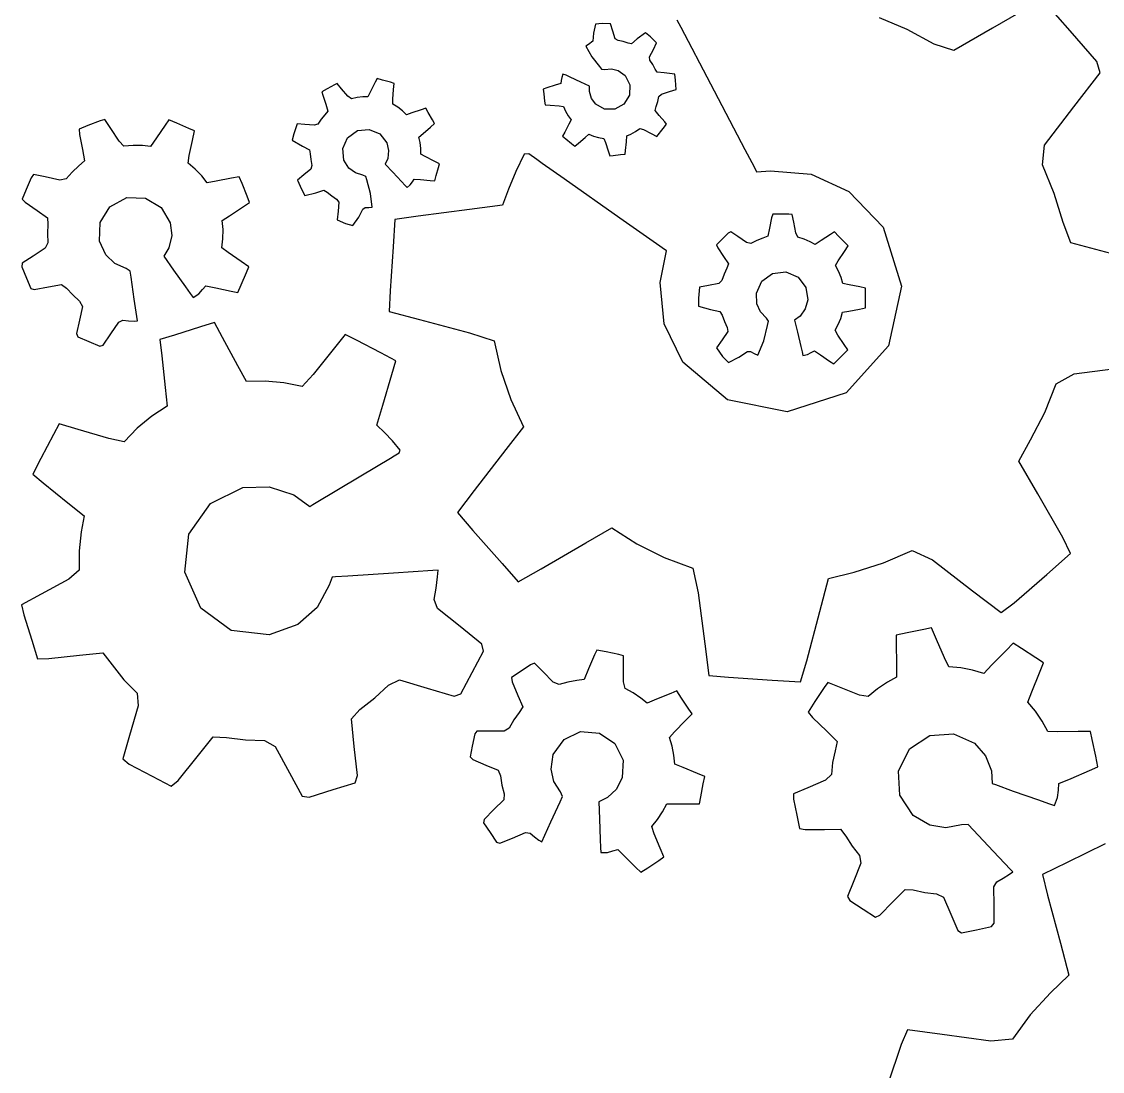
# Model space of a CAD drawing. Header units: metres. Extents: x 0 to 178, y 0 to 186.
# Drawn here: x 63.87 to 73.62, y 92.4 to 101.87 of the extents above; entities that cross this region are included whole.
import ezdxf

# ---------------------------------------------------------------- set-up
doc = ezdxf.new("R2010")
doc.units = ezdxf.units.M

msp = doc.modelspace()

# ---------------------------------------------------------------- linework, layer by layer
at = {"layer": 'COMPONENT0'}
for p, q in [((73.0002, 102.0288), (72.6298, 101.8145)), ((73.3313, 101.7893), (73.11, 102.0417)), ((69.7845, 101.8905), (69.8198, 101.8235)), ((71.8625, 101.8017), (71.6104, 101.9074)), ((69.0507, 101.8502), (69.0331, 101.7685)), ((69.1107, 101.8572), (69.0507, 101.8502)), ((69.184, 101.8537), (69.1107, 101.8572)), ((69.2056, 101.7867), (69.184, 101.8537)), ((69.2274, 101.7188), (69.2056, 101.7867)), ((69.8198, 101.8235), (70.088, 101.3116)), ((72.104, 101.6688), (71.8625, 101.8017)), ((72.6298, 101.8145), (72.2823, 101.6135)), ((73.5733, 101.5132), (73.3313, 101.7893)), ((69.0274, 101.6964), (68.988, 101.6657)), ((69.0331, 101.7685), (69.0274, 101.6964)), ((69.2533, 101.7031), (69.2274, 101.7188)), ((69.2988, 101.6931), (69.2533, 101.7031)), ((69.3433, 101.6783), (69.2988, 101.6931)), ((69.4268, 101.7189), (69.3749, 101.6745)), ((69.5002, 101.7717), (69.4268, 101.7189)), ((69.545, 101.7363), (69.5002, 101.7717)), ((69.6017, 101.6815), (69.545, 101.7363)), ((68.988, 101.6657), (68.9624, 101.6526)), ((68.9624, 101.6526), (69.0168, 101.5565)), ((69.3749, 101.6745), (69.3433, 101.6783)), ((69.5379, 101.5568), (69.5717, 101.6227)), ((69.5717, 101.6227), (69.6017, 101.6815)), ((72.2823, 101.6135), (72.104, 101.6688)), ((69.0168, 101.5565), (69.0867, 101.4672)), ((69.5404, 101.5261), (69.5379, 101.5568)), ((69.5663, 101.4865), (69.5404, 101.5261)), ((73.6011, 101.412), (73.5733, 101.5132)), ((68.7548, 101.3985), (68.7468, 101.37)), ((68.7848, 101.3896), (68.7548, 101.3985)), ((69.0867, 101.4672), (69.1054, 101.4433)), ((69.1054, 101.4433), (69.1312, 101.4419)), ((69.1312, 101.4419), (69.1938, 101.448)), ((69.1938, 101.448), (69.2556, 101.4325)), ((69.2556, 101.4325), (69.3172, 101.3881)), ((69.5877, 101.4448), (69.5663, 101.4865)), ((69.6053, 101.4162), (69.5877, 101.4448)), ((69.6686, 101.4112), (69.6053, 101.4162)), ((69.7652, 101.3991), (69.6686, 101.4112)), ((69.7713, 101.3462), (69.7652, 101.3991)), ((73.3648, 101.1047), (73.6011, 101.412)), ((66.6944, 101.3029), (66.6297, 101.2665)), ((66.7199, 101.3145), (66.6944, 101.3029)), ((66.76, 101.2675), (66.7199, 101.3145)), ((67.0639, 101.3264), (67.0242, 101.2482)), ((67.0817, 101.3597), (67.0639, 101.3264)), ((67.1286, 101.3465), (67.0817, 101.3597)), ((67.2011, 101.3261), (67.1286, 101.3465)), ((67.2335, 101.3164), (67.2011, 101.3261)), ((67.2292, 101.2615), (67.2335, 101.3164)), ((68.6872, 101.2998), (68.6117, 101.2754)), ((68.736, 101.3155), (68.6872, 101.2998)), ((68.7407, 101.3412), (68.736, 101.3155)), ((68.7468, 101.37), (68.7407, 101.3412)), ((68.822, 101.3725), (68.7848, 101.3896)), ((68.9172, 101.3286), (68.822, 101.3725)), ((68.9966, 101.2921), (68.9172, 101.3286)), ((69.3172, 101.3881), (69.3611, 101.3041)), ((69.3611, 101.3041), (69.3582, 101.2105)), ((69.7767, 101.2613), (69.7713, 101.3462)), ((70.088, 101.3116), (70.3972, 100.7213)), ((66.6297, 101.2665), (66.5822, 101.2398)), ((66.5822, 101.2398), (66.5894, 101.2099)), ((66.5894, 101.2099), (66.6162, 101.1279)), ((66.8165, 101.2014), (66.76, 101.2675)), ((66.8475, 101.1783), (66.8165, 101.2014)), ((67.0242, 101.2482), (66.9977, 101.1959)), ((67.2223, 101.1734), (67.2292, 101.2615)), ((68.6117, 101.2754), (68.5779, 101.264)), ((68.5779, 101.264), (68.5828, 101.2222)), ((68.5828, 101.2222), (68.5905, 101.1552)), ((68.9956, 101.2425), (68.9966, 101.2921)), ((69.0133, 101.1812), (68.9956, 101.2425)), ((69.3582, 101.2105), (69.307, 101.1274)), ((69.6127, 101.1531), (69.6218, 101.1992)), ((69.6218, 101.1992), (69.6462, 101.2193)), ((69.6462, 101.2193), (69.7187, 101.2426)), ((69.7187, 101.2426), (69.7767, 101.2613)), ((66.6162, 101.1279), (66.6364, 101.066)), ((66.8999, 101.1893), (66.8475, 101.1783)), ((66.9525, 101.1946), (66.8999, 101.1893)), ((66.9977, 101.1959), (66.9525, 101.1946)), ((67.2225, 101.1303), (67.2223, 101.1734)), ((67.2667, 101.1022), (67.2225, 101.1303)), ((67.3079, 101.0693), (67.2667, 101.1022)), ((68.5905, 101.1552), (68.5945, 101.1237)), ((68.5945, 101.1237), (68.6423, 101.1199)), ((68.6423, 101.1199), (68.7217, 101.1136)), ((68.7217, 101.1136), (68.7614, 101.1083)), ((68.7614, 101.1083), (68.7798, 101.0656)), ((69.0519, 101.1284), (69.0133, 101.1812)), ((69.13, 101.084), (69.0519, 101.1284)), ((69.307, 101.1274), (69.2236, 101.0823)), ((69.5869, 101.0722), (69.5987, 101.1078)), ((69.5987, 101.1078), (69.6127, 101.1531)), ((73.0995, 100.7596), (73.3648, 101.1047)), ((66.6092, 101.0341), (66.5754, 100.9933)), ((66.6364, 101.066), (66.6092, 101.0341)), ((67.3441, 101.0339), (67.3079, 101.0693)), ((67.3931, 101.0498), (67.3441, 101.0339)), ((67.4775, 101.0774), (67.3931, 101.0498)), ((67.5207, 101.0915), (67.4775, 101.0774)), ((67.5414, 101.0546), (67.5207, 101.0915)), ((67.5785, 100.9885), (67.5414, 101.0546)), ((68.7798, 101.0656), (68.8026, 101.0247)), ((68.8026, 101.0247), (68.8291, 100.9869)), ((69.2236, 101.0823), (69.13, 101.084)), ((69.6247, 101.0279), (69.5869, 101.0722)), ((69.6746, 100.9693), (69.6247, 101.0279)), ((64.4713, 100.9352), (64.3911, 100.9032)), ((64.5807, 100.9789), (64.4713, 100.9352)), ((64.6231, 100.992), (64.5807, 100.9789)), ((64.6767, 100.9095), (64.6231, 100.992)), ((64.7518, 100.7937), (64.6767, 100.9095)), ((65.1671, 100.939), (65.0884, 100.8241)), ((65.2019, 100.9877), (65.1671, 100.939)), ((65.273, 100.9572), (65.2019, 100.9877)), ((65.3829, 100.9101), (65.273, 100.9572)), ((65.4319, 100.888), (65.3829, 100.9101)), ((66.3596, 100.9511), (66.3291, 100.8609)), ((66.4275, 100.9458), (66.3596, 100.9511)), ((66.5125, 100.9391), (66.4275, 100.9458)), ((66.5463, 100.9495), (66.5125, 100.9391)), ((66.5754, 100.9933), (66.5463, 100.9495)), ((67.4947, 100.8644), (67.5623, 100.9222)), ((67.5623, 100.9222), (67.5984, 100.9532)), ((67.5984, 100.9532), (67.5785, 100.9885)), ((68.809, 100.9475), (68.7727, 100.8767)), ((68.8291, 100.9869), (68.809, 100.9475)), ((69.411, 100.8809), (69.4505, 100.9079)), ((69.4505, 100.9079), (69.4841, 100.8993)), ((69.6025, 100.8386), (69.6606, 100.9088)), ((69.6606, 100.9088), (69.6908, 100.947)), ((69.6908, 100.947), (69.6746, 100.9693)), ((64.3911, 100.9032), (64.3962, 100.8545)), ((64.3962, 100.8545), (64.4213, 100.7199)), ((65.0884, 100.8241), (65.0357, 100.7474)), ((65.4137, 100.8024), (65.4319, 100.888)), ((66.3291, 100.8609), (66.313, 100.8036)), ((66.7715, 100.7301), (66.8143, 100.8257)), ((66.8143, 100.8257), (66.9026, 100.89)), ((66.9026, 100.89), (67.0081, 100.9012)), ((67.0081, 100.9012), (67.1043, 100.8597)), ((67.1043, 100.8597), (67.1662, 100.7806)), ((67.457, 100.8321), (67.4947, 100.8644)), ((67.4684, 100.7818), (67.457, 100.8321)), ((68.7727, 100.8767), (68.7534, 100.8388)), ((68.7534, 100.8388), (68.7818, 100.8163)), ((68.7818, 100.8163), (68.8348, 100.7743)), ((68.8954, 100.7772), (68.9558, 100.8287)), ((68.9558, 100.8287), (68.9908, 100.8585)), ((68.9908, 100.8585), (69.0329, 100.8415)), ((69.0329, 100.8415), (69.0782, 100.8283)), ((69.0782, 100.8283), (69.1242, 100.8201)), ((69.1242, 100.8201), (69.139, 100.7845)), ((69.3282, 100.7901), (69.3324, 100.8423)), ((69.3324, 100.8423), (69.3693, 100.8587)), ((69.3693, 100.8587), (69.411, 100.8809)), ((69.4841, 100.8993), (69.5532, 100.8638)), ((69.5532, 100.8638), (69.6025, 100.8386)), ((64.4213, 100.7199), (64.4403, 100.6182)), ((64.7958, 100.7508), (64.7518, 100.7937)), ((64.8804, 100.7573), (64.7958, 100.7508)), ((64.9643, 100.7547), (64.8804, 100.7573)), ((65.0357, 100.7474), (64.9643, 100.7547)), ((65.3845, 100.6654), (65.4137, 100.8024)), ((66.313, 100.8036), (66.4078, 100.75)), ((66.4078, 100.75), (66.4712, 100.7179)), ((66.4712, 100.7179), (66.4773, 100.6809)), ((66.7812, 100.6245), (66.7715, 100.7301)), ((67.1662, 100.7806), (67.1838, 100.7095)), ((67.4747, 100.7297), (67.4684, 100.7818)), ((67.4755, 100.6778), (67.4747, 100.7297)), ((68.8348, 100.7743), (68.8644, 100.7508)), ((68.8644, 100.7508), (68.8954, 100.7772)), ((69.139, 100.7845), (69.1632, 100.7093)), ((69.3185, 100.6784), (69.3219, 100.7119)), ((69.3219, 100.7119), (69.3282, 100.7901)), ((70.3972, 100.7213), (70.4799, 100.5634)), ((73.0814, 100.5802), (73.0995, 100.7596)), ((64.4403, 100.6182), (64.3907, 100.5739)), ((65.3758, 100.5974), (65.3845, 100.6654)), ((66.4773, 100.6809), (66.4816, 100.6286)), ((66.4816, 100.6286), (66.4916, 100.5766)), ((66.8262, 100.5523), (66.7812, 100.6245)), ((67.176, 100.6385), (67.1539, 100.5877)), ((67.1838, 100.7095), (67.176, 100.6385)), ((67.5144, 100.6554), (67.4755, 100.6778)), ((67.5938, 100.615), (67.5144, 100.6554)), ((67.6417, 100.5908), (67.5938, 100.615)), ((68.4066, 100.6769), (68.33, 100.5207)), ((68.4484, 100.6793), (68.4066, 100.6769)), ((68.5206, 100.6285), (68.4484, 100.6793)), ((68.5703, 100.5935), (68.5206, 100.6285)), ((69.1632, 100.7093), (69.1783, 100.6624)), ((69.1783, 100.6624), (69.2085, 100.6654)), ((69.2085, 100.6654), (69.2753, 100.6733)), ((69.2753, 100.6733), (69.3185, 100.6784)), ((64.329, 100.5167), (64.2741, 100.4538)), ((64.3907, 100.5739), (64.329, 100.5167)), ((65.4394, 100.5439), (65.3758, 100.5974)), ((65.4975, 100.4835), (65.4394, 100.5439)), ((66.4812, 100.5438), (66.4181, 100.49)), ((66.4916, 100.5766), (66.4812, 100.5438)), ((66.8836, 100.51), (66.8262, 100.5523)), ((67.1539, 100.5877), (67.2205, 100.5159)), ((67.612, 100.4838), (67.6324, 100.5565)), ((67.6324, 100.5565), (67.6417, 100.5908)), ((68.33, 100.5207), (68.2644, 100.3605)), ((68.7674, 100.4548), (68.5703, 100.5935)), ((70.4799, 100.5634), (70.5037, 100.5181)), ((70.5037, 100.5181), (70.6272, 100.5281)), ((70.6272, 100.5281), (70.9955, 100.4968)), ((73.1889, 100.3239), (73.0814, 100.5802)), ((63.9591, 100.4653), (63.9138, 100.3597)), ((63.9805, 100.495), (63.9591, 100.4653)), ((64.0863, 100.4725), (63.9805, 100.495)), ((64.2186, 100.4444), (64.0863, 100.4725)), ((64.2741, 100.4538), (64.2186, 100.4444)), ((65.5471, 100.4201), (65.4975, 100.4835)), ((65.6274, 100.4351), (65.5471, 100.4201)), ((65.7659, 100.4609), (65.6274, 100.4351)), ((65.8369, 100.4741), (65.7659, 100.4609)), ((65.8618, 100.4118), (65.8369, 100.4741)), ((66.4181, 100.49), (66.362, 100.442)), ((66.362, 100.442), (66.3974, 100.3611)), ((66.951, 100.4897), (66.8836, 100.51)), ((66.977, 100.4773), (66.951, 100.4897)), ((66.9862, 100.4447), (66.977, 100.4773)), ((67.0206, 100.3225), (66.9862, 100.4447)), ((67.2205, 100.5159), (67.3004, 100.43)), ((67.3004, 100.43), (67.3316, 100.3964)), ((67.3793, 100.4007), (67.3979, 100.4279)), ((67.3979, 100.4279), (67.4135, 100.4525)), ((67.4135, 100.4525), (67.4707, 100.4481)), ((67.4707, 100.4481), (67.5594, 100.4411)), ((67.5594, 100.4411), (67.5992, 100.4385)), ((67.5992, 100.4385), (67.612, 100.4838)), ((69.271, 100.1001), (68.7674, 100.4548)), ((70.9955, 100.4968), (71.3364, 100.3418)), ((63.9138, 100.3597), (63.8766, 100.2728)), ((65.9064, 100.3001), (65.8618, 100.4118)), ((66.3974, 100.3611), (66.4288, 100.3054)), ((66.4288, 100.3054), (66.5272, 100.3288)), ((66.5272, 100.3288), (66.5999, 100.3525)), ((66.5999, 100.3525), (66.6309, 100.3352)), ((66.6309, 100.3352), (66.6707, 100.301)), ((67.0359, 100.2), (67.0206, 100.3225)), ((67.3316, 100.3964), (67.351, 100.3758)), ((67.351, 100.3758), (67.3793, 100.4007)), ((68.2644, 100.3605), (68.2111, 100.217)), ((71.3364, 100.3418), (71.6454, 100.0194)), ((73.268, 100.0602), (73.1889, 100.3239)), ((63.8766, 100.2728), (63.9043, 100.2442)), ((63.9043, 100.2442), (64.0146, 100.1686)), ((64.6699, 100.2033), (64.8222, 100.286)), ((64.8222, 100.286), (64.9906, 100.2815)), ((64.9906, 100.2815), (65.1333, 100.1962)), ((65.8669, 100.1993), (65.9303, 100.2404)), ((65.9303, 100.2404), (65.9064, 100.3001)), ((66.6707, 100.301), (66.7135, 100.2714)), ((66.7135, 100.2714), (66.7335, 100.2441)), ((66.7335, 100.2441), (66.7273, 100.1646)), ((64.0146, 100.1686), (64.1078, 100.1048)), ((64.5827, 100.0617), (64.6699, 100.2033)), ((65.1333, 100.1962), (65.2142, 100.0588)), ((65.7485, 100.1224), (65.8669, 100.1993)), ((66.7273, 100.1646), (66.7211, 100.0861)), ((66.9137, 100.1101), (66.9502, 100.1822)), ((66.9502, 100.1822), (66.972, 100.1965)), ((66.972, 100.1965), (67.004, 100.1972)), ((67.004, 100.1972), (67.0359, 100.2)), ((67.9119, 100.1779), (67.4489, 100.1173)), ((68.2111, 100.217), (67.9119, 100.1779)), ((70.6486, 100.1374), (70.639, 100.104)), ((70.71, 100.1371), (70.6486, 100.1374)), ((70.7937, 100.1367), (70.71, 100.1371)), ((70.8251, 100.134), (70.7937, 100.1367)), ((70.8383, 100.0655), (70.8251, 100.134)), ((64.1095, 100.0454), (64.1055, 99.9623)), ((64.1078, 100.1048), (64.1095, 100.0454)), ((64.5761, 99.8935), (64.5827, 100.0617)), ((65.2142, 100.0588), (65.2271, 99.9432)), ((65.6825, 100.0796), (65.7485, 100.1224)), ((65.69, 99.9978), (65.6825, 100.0796)), ((66.7211, 100.0861), (66.7955, 100.0513)), ((66.7955, 100.0513), (66.8607, 100.033)), ((66.8607, 100.033), (66.9137, 100.1101)), ((67.2413, 100.0875), (67.2251, 99.8405)), ((67.4489, 100.1173), (67.2413, 100.0875)), ((69.6295, 99.8476), (69.271, 100.1001)), ((70.639, 100.104), (70.6197, 100.0088)), ((70.8568, 99.9693), (70.8383, 100.0655)), ((73.3389, 99.8766), (73.268, 100.0602)), ((64.1055, 99.9623), (64.1103, 99.8783)), ((65.2271, 99.9432), (65.2002, 99.8332)), ((65.6891, 99.9146), (65.69, 99.9978)), ((70.2477, 99.9644), (70.1897, 99.907)), ((70.2697, 99.9783), (70.2477, 99.9644)), ((70.3333, 99.9353), (70.2697, 99.9783)), ((70.413, 99.8815), (70.3333, 99.9353)), ((70.605, 99.9369), (70.5606, 99.9209)), ((70.6197, 100.0088), (70.605, 99.9369)), ((70.8743, 99.9293), (70.8568, 99.9693)), ((71.169, 99.954), (71.0865, 99.8994)), ((71.2048, 99.9767), (71.169, 99.954)), ((71.2434, 99.9378), (71.2048, 99.9767)), ((71.3032, 99.8774), (71.2434, 99.9378)), ((71.6454, 100.0194), (71.8099, 99.4877)), ((64.1103, 99.8783), (64.087, 99.829)), ((64.6317, 99.7705), (64.5761, 99.8935)), ((65.6795, 99.8326), (65.6891, 99.9146)), ((67.2251, 99.8405), (67.1991, 99.4448)), ((69.6513, 99.8323), (69.6295, 99.8476)), ((70.1897, 99.907), (70.142, 99.8598)), ((70.142, 99.8598), (70.1526, 99.8335)), ((70.452, 99.8728), (70.413, 99.8815)), ((70.5048, 99.8996), (70.452, 99.8728)), ((70.5606, 99.9209), (70.5048, 99.8996)), ((70.9318, 99.911), (70.8743, 99.9293)), ((70.9863, 99.8869), (70.9318, 99.911)), ((71.0315, 99.863), (70.9863, 99.8869)), ((71.0865, 99.8994), (71.0315, 99.863)), ((71.2948, 99.7984), (71.3296, 99.8499)), ((71.3296, 99.8499), (71.3032, 99.8774)), ((73.6998, 99.7802), (73.3389, 99.8766)), ((63.9766, 99.7574), (63.8784, 99.6936)), ((64.087, 99.829), (63.9766, 99.7574)), ((64.7132, 99.692), (64.6317, 99.7705)), ((65.2002, 99.8332), (65.1548, 99.7579)), ((65.1548, 99.7579), (65.2447, 99.6313)), ((65.736, 99.7893), (65.6795, 99.8326)), ((65.8526, 99.7093), (65.736, 99.7893)), ((69.6322, 99.5194), (69.6907, 99.8046)), ((69.6907, 99.8046), (69.6513, 99.8323)), ((70.1526, 99.8335), (70.205, 99.7544)), ((70.205, 99.7544), (70.2493, 99.6876)), ((71.239, 99.716), (71.2948, 99.7984)), ((63.8784, 99.6936), (63.8761, 99.662)), ((63.8761, 99.662), (63.9172, 99.5589)), ((64.8149, 99.646), (64.7132, 99.692)), ((64.8534, 99.621), (64.8149, 99.646)), ((65.9228, 99.6611), (65.8526, 99.7093)), ((65.9011, 99.6091), (65.9228, 99.6611)), ((70.2345, 99.648), (70.2097, 99.5944)), ((70.2493, 99.6876), (70.2345, 99.648)), ((71.2151, 99.6735), (71.239, 99.716)), ((71.2428, 99.6214), (71.2151, 99.6735)), ((63.9172, 99.5589), (63.9548, 99.4647)), ((64.8611, 99.5676), (64.8534, 99.621)), ((64.8897, 99.3683), (64.8611, 99.5676)), ((65.2447, 99.6313), (65.3525, 99.4794)), ((65.8538, 99.4991), (65.9011, 99.6091)), ((70.2097, 99.5944), (70.1905, 99.5378)), ((70.5505, 99.5324), (70.6456, 99.6024)), ((70.6456, 99.6024), (70.7678, 99.6162)), ((70.7678, 99.6162), (70.8774, 99.5683)), ((70.8774, 99.5683), (70.9486, 99.4742)), ((71.2649, 99.5662), (71.2428, 99.6214)), ((71.2807, 99.5112), (71.2649, 99.5662)), ((63.9548, 99.4647), (63.9874, 99.4573)), ((63.9874, 99.4573), (64.1146, 99.4811)), ((64.1146, 99.4811), (64.2339, 99.5033)), ((64.2339, 99.5033), (64.2791, 99.4696)), ((64.2791, 99.4696), (64.3346, 99.4074)), ((65.3525, 99.4794), (65.3947, 99.42)), ((65.4704, 99.4165), (65.5053, 99.4556)), ((65.5053, 99.4556), (65.535, 99.4911)), ((65.535, 99.4911), (65.6242, 99.4721)), ((65.6242, 99.4721), (65.7622, 99.4428)), ((65.8243, 99.4303), (65.8538, 99.4991)), ((67.1991, 99.4448), (67.1886, 99.2588)), ((69.6695, 99.1466), (69.6322, 99.5194)), ((69.9886, 99.478), (69.9783, 99.3791)), ((70.0703, 99.4938), (69.9886, 99.478)), ((70.1621, 99.5115), (70.0703, 99.4938)), ((70.1905, 99.5378), (70.1621, 99.5115)), ((70.5012, 99.4235), (70.5505, 99.5324)), ((70.9486, 99.4742), (70.9652, 99.3622)), ((71.3376, 99.4997), (71.2807, 99.5112)), ((71.4356, 99.4798), (71.3376, 99.4997)), ((71.4858, 99.4695), (71.4356, 99.4798)), ((71.4856, 99.4219), (71.4858, 99.4695)), ((71.8099, 99.4877), (71.6942, 98.95)), ((64.3346, 99.4074), (64.3958, 99.3518)), ((64.3958, 99.3518), (64.4217, 99.3046)), ((64.9179, 99.1727), (64.8897, 99.3683)), ((65.3947, 99.42), (65.4207, 99.3833)), ((65.4207, 99.3833), (65.4704, 99.4165)), ((65.7622, 99.4428), (65.8243, 99.4303)), ((69.9783, 99.3791), (69.978, 99.3071)), ((70.505, 99.3277), (70.5012, 99.4235)), ((70.9652, 99.3622), (70.9428, 99.2827)), ((71.4852, 99.3365), (71.4856, 99.4219)), ((64.4217, 99.3046), (64.3954, 99.1809)), ((67.1886, 99.2588), (67.4609, 99.186)), ((69.978, 99.3071), (70.0875, 99.2752)), ((70.0875, 99.2752), (70.1719, 99.258)), ((70.1719, 99.258), (70.1927, 99.2238)), ((70.5377, 99.2543), (70.505, 99.3277)), ((70.5924, 99.1969), (70.5377, 99.2543)), ((70.9428, 99.2827), (70.8958, 99.2174)), ((71.2622, 99.1952), (71.279, 99.251)), ((71.279, 99.251), (71.3339, 99.2616)), ((71.3339, 99.2616), (71.4323, 99.2806)), ((71.4323, 99.2806), (71.485, 99.2908)), ((71.485, 99.2908), (71.4852, 99.3365)), ((64.3954, 99.1809), (64.3693, 99.0587)), ((64.6772, 99.0564), (64.7498, 99.1624)), ((64.7498, 99.1624), (64.787, 99.1803)), ((64.787, 99.1803), (64.8374, 99.1747)), ((64.8374, 99.1747), (64.8884, 99.1724)), ((64.8884, 99.1724), (64.9179, 99.1727)), ((65.6125, 99.1585), (65.4868, 99.1192)), ((65.6863, 99.0227), (65.6125, 99.1585)), ((67.4609, 99.186), (67.9129, 99.0651)), ((70.1927, 99.2238), (70.2127, 99.1681)), ((70.2127, 99.1681), (70.2381, 99.1152)), ((70.6111, 99.1703), (70.5924, 99.1969)), ((70.6019, 99.1332), (70.6111, 99.1703)), ((70.8958, 99.2174), (70.8458, 99.18)), ((70.8458, 99.18), (70.8712, 99.0726)), ((71.2393, 99.1407), (71.2622, 99.1952)), ((64.3693, 99.0587), (64.3817, 99.0303)), ((64.6073, 98.9544), (64.6772, 99.0564)), ((65.4868, 99.1192), (65.2519, 99.0458)), ((67.9129, 99.0651), (68.1369, 98.9924)), ((69.8373, 98.8002), (69.6695, 99.1466)), ((70.2425, 99.0772), (70.1922, 99.0027)), ((70.2381, 99.1152), (70.2425, 99.0772)), ((70.5675, 98.9943), (70.6019, 99.1332)), ((70.8712, 99.0726), (70.9018, 98.944)), ((71.2111, 99.0893), (71.2393, 99.1407)), ((71.2367, 99.0458), (71.2111, 99.0893)), ((64.3817, 99.0303), (64.4791, 98.9885)), ((64.4791, 98.9885), (64.5777, 98.9461)), ((65.2519, 99.0458), (65.121, 99.0049)), ((65.121, 99.0049), (65.1367, 98.858)), ((65.8243, 98.769), (65.6863, 99.0227)), ((66.7926, 99.0517), (66.6832, 98.916)), ((66.8951, 98.9992), (66.7926, 99.0517)), ((67.1122, 98.8854), (66.8951, 98.9992)), ((68.1369, 98.9924), (68.1973, 98.7261)), ((70.1922, 99.0027), (70.1424, 98.9292)), ((70.5143, 98.8656), (70.5675, 98.9943)), ((71.2922, 98.962), (71.2367, 99.0458)), ((71.3256, 98.9116), (71.2922, 98.962)), ((64.5777, 98.9461), (64.6073, 98.9544)), ((66.6832, 98.916), (66.5017, 98.6907)), ((67.2478, 98.8144), (67.1122, 98.8854)), ((70.1424, 98.9292), (70.1959, 98.8538)), ((70.3444, 98.8457), (70.4204, 98.8961)), ((70.4204, 98.8961), (70.4497, 98.8979)), ((70.4497, 98.8979), (70.4814, 98.8808)), ((70.4814, 98.8808), (70.5143, 98.8656)), ((70.9018, 98.944), (70.9137, 98.8937)), ((70.9137, 98.8937), (70.921, 98.8626)), ((70.921, 98.8626), (70.9625, 98.8712)), ((70.9625, 98.8712), (70.9959, 98.8875)), ((70.9959, 98.8875), (71.0249, 98.9029)), ((71.0249, 98.9029), (71.0785, 98.8667)), ((71.0785, 98.8667), (71.1615, 98.8105)), ((71.2369, 98.8232), (71.2974, 98.8832)), ((71.2974, 98.8832), (71.3256, 98.9116)), ((71.6942, 98.95), (71.3103, 98.524)), ((65.1367, 98.858), (65.1675, 98.5715)), ((65.9013, 98.6275), (65.8243, 98.769)), ((67.2126, 98.6895), (67.2478, 98.8144)), ((70.2411, 98.4609), (69.8373, 98.8002)), ((70.1959, 98.8538), (70.2495, 98.7996)), ((70.2495, 98.7996), (70.3444, 98.8457)), ((71.1615, 98.8105), (71.1991, 98.7858)), ((71.1991, 98.7858), (71.2369, 98.8232)), ((66.5017, 98.6907), (66.4044, 98.5823)), ((67.1309, 98.4126), (67.2126, 98.6895)), ((68.1973, 98.7261), (68.286, 98.4655)), ((73.2048, 98.605), (73.3675, 98.6953)), ((73.3675, 98.6953), (73.8111, 98.7534)), ((65.1675, 98.5715), (65.1854, 98.4053)), ((66.0691, 98.6301), (65.9013, 98.6275)), ((66.2387, 98.6149), (66.0691, 98.6301)), ((66.4044, 98.5823), (66.2387, 98.6149)), ((73.1031, 98.3483), (73.2048, 98.605)), ((71.3103, 98.524), (70.7801, 98.3522)), ((65.1854, 98.4053), (65.0482, 98.3141)), ((67.078, 98.2336), (67.1309, 98.4126)), ((68.286, 98.4655), (68.3998, 98.219)), ((70.7801, 98.3522), (70.2411, 98.4609)), ((65.0482, 98.3141), (64.9159, 98.2052)), ((72.9736, 98.1017), (73.1031, 98.3483)), ((64.213, 98.2441), (64.1603, 98.1476)), ((64.3846, 98.1935), (64.213, 98.2441)), ((64.6595, 98.1123), (64.3846, 98.1935)), ((64.9159, 98.2052), (64.7968, 98.0839)), ((67.1458, 98.1675), (67.078, 98.2336)), ((68.3998, 98.219), (68.2411, 98.0125)), ((64.1603, 98.1476), (64.0468, 97.9309)), ((64.7968, 98.0839), (64.6595, 98.1123)), ((67.2199, 98.0903), (67.1458, 98.1675)), ((67.2889, 98.0079), (67.2199, 98.0903)), ((72.8678, 97.9085), (72.9736, 98.1017)), ((67.2331, 97.9556), (67.2798, 97.9836)), ((67.2798, 97.9836), (67.2889, 98.0079)), ((68.2411, 98.0125), (67.9565, 97.6421)), ((64.0468, 97.9309), (63.9735, 97.7908)), ((67.0731, 97.8596), (67.2009, 97.9362)), ((67.2009, 97.9362), (67.2331, 97.9556)), ((73.0391, 97.6124), (72.8678, 97.9085)), ((63.9735, 97.7908), (64.0671, 97.7121)), ((66.7464, 97.6638), (67.0731, 97.8596)), ((64.0671, 97.7121), (64.2889, 97.5334)), ((65.5767, 97.526), (65.8697, 97.6693)), ((65.8697, 97.6693), (66.1074, 97.6773)), ((66.1074, 97.6773), (66.3276, 97.605)), ((66.3276, 97.605), (66.4742, 97.5005)), ((66.4997, 97.5158), (66.7464, 97.6638)), ((67.9565, 97.6421), (67.8042, 97.444)), ((73.2658, 97.2206), (73.0391, 97.6124)), ((64.2889, 97.5334), (64.4371, 97.414)), ((65.3802, 97.2485), (65.5767, 97.526)), ((66.4742, 97.5005), (66.4997, 97.5158)), ((64.4371, 97.414), (64.4107, 97.2694)), ((67.8042, 97.444), (67.9446, 97.284)), ((68.9634, 97.171), (69.1974, 97.3063)), ((69.1974, 97.3063), (69.4222, 97.1632)), ((64.4107, 97.2694), (64.3922, 97.0988)), ((65.3444, 96.9057), (65.3802, 97.2485)), ((67.9446, 97.284), (68.2068, 96.985)), ((73.3355, 97.0745), (73.2658, 97.2206)), ((68.56, 96.9376), (68.9634, 97.171)), ((69.4222, 97.1632), (69.6699, 97.0389)), ((64.3922, 97.0988), (64.392, 96.9253)), ((69.6699, 97.0389), (69.9273, 96.9423)), ((71.6489, 96.9896), (71.9055, 97.103)), ((71.9055, 97.103), (72.09, 97.0178)), ((72.09, 97.0178), (72.452, 96.7395)), ((73.1205, 96.8859), (73.3355, 97.0745)), ((64.392, 96.9253), (64.2976, 96.8423)), ((67.5831, 96.9216), (67.2265, 96.8983)), ((67.63, 96.9248), (67.5831, 96.9216)), ((67.626, 96.8647), (67.63, 96.9248)), ((68.2068, 96.985), (68.3531, 96.8182)), ((68.3531, 96.8182), (68.56, 96.9376)), ((69.9273, 96.9423), (69.9752, 96.7207)), ((71.3845, 96.9052), (71.6489, 96.9896)), ((64.2976, 96.8423), (64.0496, 96.7074)), ((65.4891, 96.582), (65.3444, 96.9057)), ((66.6739, 96.8621), (66.6486, 96.7898)), ((66.7054, 96.8641), (66.6739, 96.8621)), ((66.8154, 96.8713), (66.7054, 96.8641)), ((67.2265, 96.8983), (66.8154, 96.8713)), ((67.6132, 96.7612), (67.626, 96.8647)), ((71.0739, 96.552), (71.1533, 96.8494)), ((71.1533, 96.8494), (71.3845, 96.9052)), ((72.8275, 96.6289), (73.1205, 96.8859)), ((66.6486, 96.7898), (66.5386, 96.5894)), ((67.5938, 96.659), (67.6132, 96.7612)), ((69.9752, 96.7207), (70.0354, 96.2611)), ((72.452, 96.7395), (72.7097, 96.5414)), ((64.0496, 96.7074), (63.8731, 96.6113)), ((67.6244, 96.5803), (67.5938, 96.659)), ((72.7097, 96.5414), (72.8275, 96.6289)), ((63.8731, 96.6113), (63.893, 96.5228)), ((63.893, 96.5228), (63.9649, 96.2928)), ((65.7641, 96.3819), (65.4891, 96.582)), ((66.5386, 96.5894), (66.3655, 96.4356)), ((67.8291, 96.4155), (67.6244, 96.5803)), ((70.955, 96.107), (71.0739, 96.552)), ((66.3655, 96.4356), (66.1059, 96.3416)), ((66.1059, 96.3416), (65.7641, 96.3819)), ((68.026, 96.257), (67.8291, 96.4155)), ((71.7634, 96.338), (71.7627, 96.2605)), ((71.8613, 96.3586), (71.7634, 96.338)), ((72.0129, 96.3905), (71.8613, 96.3586)), ((72.0813, 96.4037), (72.0129, 96.3905)), ((72.1257, 96.2995), (72.0813, 96.4037)), ((63.9649, 96.2928), (64.0176, 96.124)), ((68.0384, 96.1952), (68.026, 96.257)), ((70.0354, 96.2611), (70.073, 95.9742)), ((71.7627, 96.2605), (71.7647, 96.0802)), ((72.1968, 96.1326), (72.1257, 96.2995)), ((72.8188, 96.2668), (72.7534, 96.1999)), ((72.8916, 96.2193), (72.8188, 96.2668)), ((64.1176, 96.1268), (64.396, 96.1567)), ((64.396, 96.1567), (64.6063, 96.1793)), ((64.6063, 96.1793), (64.689, 96.0712)), ((67.9364, 96.0008), (68.0384, 96.1952)), ((69.0395, 96.16), (68.9877, 96.0342)), ((69.0616, 96.2034), (69.0395, 96.16)), ((69.146, 96.1867), (69.0616, 96.2034)), ((69.2609, 96.1639), (69.146, 96.1867)), ((69.3034, 96.1519), (69.2609, 96.1639)), ((69.3033, 96.0542), (69.3034, 96.1519)), ((72.2382, 96.054), (72.1968, 96.1326)), ((72.7534, 96.1999), (72.6258, 96.0694)), ((73.022, 96.1342), (72.8916, 96.2193)), ((73.0918, 96.0887), (73.022, 96.1342)), ((64.0176, 96.124), (64.1176, 96.1268)), ((64.689, 96.0712), (64.7959, 95.9363)), ((68.4643, 96.0719), (68.3693, 96.0083)), ((68.4983, 96.0851), (68.4643, 96.0719)), ((68.5744, 96.0091), (68.4983, 96.0851)), ((68.9877, 96.0342), (68.9485, 95.9391)), ((69.3032, 95.9169), (69.3033, 96.0542)), ((70.9, 95.9169), (70.955, 96.107)), ((71.7647, 96.0802), (71.7661, 95.9597)), ((72.3456, 96.0447), (72.2382, 96.054)), ((72.452, 96.0239), (72.3456, 96.0447)), ((72.6258, 96.0694), (72.5518, 95.9937)), ((73.0553, 95.9979), (73.0918, 96.0887)), ((64.7959, 95.9363), (64.9155, 95.8145)), ((67.182, 95.8885), (67.2824, 95.9339)), ((67.2824, 95.9339), (67.5307, 95.8605)), ((67.8358, 95.8088), (67.9364, 96.0008)), ((68.3693, 96.0083), (68.2912, 95.9561)), ((68.2912, 95.9561), (68.2988, 95.9172)), ((68.6695, 95.914), (68.5744, 96.0091)), ((68.9485, 95.9391), (68.883, 95.9289)), ((70.073, 95.9742), (70.2502, 95.9595)), ((70.2502, 95.9595), (70.6449, 95.9336)), ((71.7661, 95.9597), (71.6849, 95.9143)), ((72.5518, 95.9937), (72.452, 96.0239)), ((72.9871, 95.8282), (73.0553, 95.9979)), ((67.0591, 95.7725), (67.182, 95.8885)), ((67.5307, 95.8605), (67.7759, 95.7881)), ((68.2988, 95.9172), (68.35, 95.7945)), ((68.7208, 95.8918), (68.6695, 95.914)), ((68.8005, 95.9146), (68.7208, 95.8918)), ((68.883, 95.9289), (68.8005, 95.9146)), ((69.3167, 95.8573), (69.3032, 95.9169)), ((69.3909, 95.8169), (69.3167, 95.8573)), ((70.6449, 95.9336), (70.9, 95.9169)), ((71.1116, 95.8663), (71.0282, 95.7385)), ((71.1468, 95.9118), (71.1116, 95.8663)), ((71.2649, 95.8642), (71.1468, 95.9118)), ((71.4307, 95.7974), (71.2649, 95.8642)), ((71.5941, 95.8546), (71.5093, 95.7847)), ((71.6849, 95.9143), (71.5941, 95.8546)), ((64.9155, 95.8145), (64.9258, 95.6999)), ((66.9235, 95.6692), (67.0591, 95.7725)), ((67.7759, 95.7881), (67.8358, 95.8088)), ((68.35, 95.7945), (68.3931, 95.6909)), ((69.4595, 95.7694), (69.3909, 95.8169)), ((69.5151, 95.7245), (69.4595, 95.7694)), ((69.6006, 95.7601), (69.5151, 95.7245)), ((69.7284, 95.8133), (69.6006, 95.7601)), ((69.7838, 95.835), (69.7284, 95.8133)), ((69.8265, 95.7711), (69.7838, 95.835)), ((69.8927, 95.6722), (69.8265, 95.7711)), ((71.5093, 95.7847), (71.4307, 95.7974)), ((72.949, 95.7336), (72.9871, 95.8282)), ((64.9258, 95.6999), (64.8475, 95.4345)), ((66.8476, 95.5822), (66.9235, 95.6692)), ((68.3931, 95.6909), (68.3623, 95.6402)), ((69.9216, 95.6273), (69.8927, 95.6722)), ((71.0282, 95.7385), (70.9671, 95.6446)), ((70.9671, 95.6446), (71.0087, 95.5969)), ((73.0179, 95.6526), (72.949, 95.7336)), ((73.0788, 95.5638), (73.0179, 95.6526)), ((66.8741, 95.3354), (66.8476, 95.5822)), ((68.314, 95.573), (68.2726, 95.5004)), ((68.3623, 95.6402), (68.314, 95.573)), ((69.7616, 95.4673), (69.8601, 95.5658)), ((69.8601, 95.5658), (69.9216, 95.6273)), ((71.0087, 95.5969), (71.1355, 95.473)), ((73.1296, 95.4698), (73.0788, 95.5638)), ((67.9601, 95.4467), (67.9386, 95.3384)), ((67.9792, 95.4719), (67.9601, 95.4467)), ((68.0957, 95.4719), (67.9792, 95.4719)), ((68.2265, 95.4719), (68.0957, 95.4719)), ((68.2726, 95.5004), (68.2265, 95.4719)), ((68.766, 95.3975), (68.9153, 95.4684)), ((68.9153, 95.4684), (69.0872, 95.455)), ((69.0872, 95.455), (69.2253, 95.3601)), ((69.7176, 95.4153), (69.7616, 95.4673)), ((71.1355, 95.473), (71.2313, 95.3794)), ((72.0654, 95.4324), (72.2802, 95.4482)), ((72.2802, 95.4482), (72.4682, 95.3628)), ((73.2218, 95.466), (73.1296, 95.4698)), ((73.405, 95.468), (73.2218, 95.466)), ((73.5153, 95.4693), (73.405, 95.468)), ((73.531, 95.398), (73.5153, 95.4693)), ((64.8475, 95.4345), (64.7848, 95.2223)), ((65.456, 95.2401), (65.6009, 95.42)), ((65.6009, 95.42), (65.7224, 95.4142)), ((65.7224, 95.4142), (65.8913, 95.3928)), ((65.8913, 95.3928), (66.0631, 95.3894)), ((66.0631, 95.3894), (66.1599, 95.3342)), ((68.6694, 95.261), (68.766, 95.3975)), ((69.2253, 95.3601), (69.2981, 95.2117)), ((69.7417, 95.3362), (69.7176, 95.4153)), ((71.2313, 95.3794), (71.2118, 95.2954)), ((71.8836, 95.3117), (72.0654, 95.4324)), ((72.4682, 95.3628), (72.568, 95.25)), ((73.5629, 95.246), (73.531, 95.398)), ((66.1599, 95.3342), (66.2886, 95.0977)), ((66.9024, 95.0723), (66.8741, 95.3354)), ((67.9386, 95.3384), (67.919, 95.2394)), ((68.6492, 95.1282), (68.6694, 95.261)), ((69.7574, 95.2544), (69.7417, 95.3362)), ((69.7646, 95.1745), (69.7574, 95.2544)), ((71.2118, 95.2954), (71.189, 95.1888)), ((71.7837, 95.1106), (71.8836, 95.3117)), ((64.7848, 95.2223), (64.8421, 95.1739)), ((64.8421, 95.1739), (65.0504, 95.0648)), ((65.2844, 95.0271), (65.456, 95.2401)), ((67.919, 95.2394), (67.9422, 95.2156)), ((67.9422, 95.2156), (68.0612, 95.1666)), ((68.0612, 95.1666), (68.1728, 95.1206)), ((69.2981, 95.2117), (69.2912, 95.0534)), ((69.8397, 95.1436), (69.7646, 95.1745)), ((71.189, 95.1888), (71.1777, 95.0813)), ((72.568, 95.25), (72.6214, 95.1133)), ((73.5828, 95.1511), (73.5629, 95.246)), ((65.0504, 95.0648), (65.2216, 94.975)), ((66.2886, 95.0977), (66.4032, 94.8871)), ((66.8821, 95.007), (66.9024, 95.0723)), ((68.1728, 95.1206), (68.1922, 95.068)), ((68.1922, 95.068), (68.2048, 94.9861)), ((68.6746, 95.0185), (68.6492, 95.1282)), ((69.9692, 95.0903), (69.8397, 95.1436)), ((70.0356, 95.0629), (69.9692, 95.0903)), ((70.0227, 94.9974), (70.0356, 95.0629)), ((71.1777, 95.0813), (71.1259, 95.0301)), ((71.7968, 94.8956), (71.7837, 95.1106)), ((72.6214, 95.1133), (72.6294, 94.9996)), ((73.3395, 95.0464), (73.5077, 95.118)), ((73.5077, 95.118), (73.5828, 95.1511)), ((65.2216, 94.975), (65.2844, 95.0271)), ((66.6841, 94.9451), (66.8821, 95.007)), ((68.2048, 94.9861), (68.2257, 94.9066)), ((68.7346, 94.9251), (68.6746, 95.0185)), ((69.2912, 95.0534), (69.2394, 94.95)), ((69.9995, 94.8801), (70.0227, 94.9974)), ((70.9648, 94.9614), (70.8359, 94.9065)), ((71.1259, 95.0301), (70.9648, 94.9614)), ((72.6294, 94.9996), (72.6572, 94.9898)), ((72.6572, 94.9898), (72.819, 94.9324)), ((73.2259, 94.9403), (73.2308, 95.0001)), ((73.2308, 95.0001), (73.3395, 95.0464)), ((66.4032, 94.8871), (66.4674, 94.8775)), ((66.4674, 94.8775), (66.6841, 94.9451)), ((68.2257, 94.9066), (68.2218, 94.8532)), ((68.7307, 94.8349), (68.7531, 94.8836)), ((68.7531, 94.8836), (68.7346, 94.9251)), ((69.1574, 94.8727), (69.0788, 94.8344)), ((69.2394, 94.95), (69.1574, 94.8727)), ((69.9871, 94.8173), (69.9995, 94.8801)), ((70.8359, 94.9065), (70.8354, 94.8591)), ((71.915, 94.7124), (71.7968, 94.8956)), ((72.819, 94.9324), (73.0463, 94.8517)), ((73.1901, 94.8008), (73.218, 94.873)), ((73.218, 94.873), (73.2259, 94.9403)), ((68.1328, 94.7642), (68.045, 94.6763)), ((68.2218, 94.8532), (68.1328, 94.7642)), ((68.6467, 94.653), (68.7307, 94.8349)), ((69.0788, 94.8344), (69.0852, 94.6803)), ((69.6552, 94.7451), (69.6931, 94.8173)), ((69.6931, 94.8173), (69.7714, 94.8173)), ((69.7714, 94.8173), (69.9119, 94.8173)), ((69.9119, 94.8173), (69.9871, 94.8173)), ((70.8354, 94.8591), (70.866, 94.7134)), ((73.0463, 94.8517), (73.1352, 94.8202)), ((73.1352, 94.8202), (73.1901, 94.8008)), ((68.045, 94.6763), (68.0399, 94.6459)), ((69.0852, 94.6803), (69.093, 94.4952)), ((69.557, 94.6129), (69.6093, 94.6762)), ((69.6093, 94.6762), (69.6552, 94.7451)), ((70.866, 94.7134), (70.8911, 94.5936)), ((72.0655, 94.6234), (71.915, 94.7124)), ((68.0399, 94.6459), (68.0985, 94.5583)), ((68.5645, 94.4746), (68.6467, 94.653)), ((69.5807, 94.5462), (69.557, 94.6129)), ((70.8911, 94.5936), (70.9419, 94.584)), ((70.9419, 94.584), (71.1151, 94.586)), ((71.1151, 94.586), (71.2614, 94.5877)), ((71.2614, 94.5877), (71.3075, 94.5259)), ((72.2104, 94.6009), (72.0655, 94.6234)), ((72.3526, 94.6279), (72.2104, 94.6009)), ((72.4118, 94.6302), (72.3526, 94.6279)), ((72.4596, 94.5794), (72.4118, 94.6302)), ((72.6385, 94.3894), (72.4596, 94.5794)), ((68.0985, 94.5583), (68.1579, 94.4696)), ((68.1872, 94.4605), (68.3006, 94.5078)), ((68.3006, 94.5078), (68.4185, 94.5569)), ((68.4185, 94.5569), (68.4592, 94.5517)), ((68.4592, 94.5517), (68.4984, 94.5198)), ((68.4984, 94.5198), (68.5397, 94.4903)), ((68.5397, 94.4903), (68.5645, 94.4746)), ((69.093, 94.4952), (69.096, 94.4228)), ((69.6346, 94.4163), (69.5807, 94.5462)), ((71.3075, 94.5259), (71.365, 94.4348)), ((68.1579, 94.4696), (68.1872, 94.4605)), ((69.096, 94.4228), (69.0979, 94.3781)), ((69.0979, 94.3781), (69.1573, 94.3789)), ((69.1573, 94.3789), (69.2075, 94.3926)), ((69.2075, 94.3926), (69.2515, 94.4061)), ((69.2515, 94.4061), (69.3157, 94.342)), ((69.6671, 94.3381), (69.6346, 94.4163)), ((71.365, 94.4348), (71.4326, 94.3495)), ((72.7937, 94.2247), (72.6385, 94.3894)), ((73.6481, 94.4569), (73.304, 94.2874)), ((69.3157, 94.342), (69.415, 94.2428)), ((69.5219, 94.2402), (69.6209, 94.3065)), ((69.6209, 94.3065), (69.6671, 94.3381)), ((71.4447, 94.2799), (71.3811, 94.1218)), ((71.4326, 94.3495), (71.4447, 94.2799)), ((73.304, 94.2874), (73.0816, 94.1778)), ((69.415, 94.2428), (69.4601, 94.1988)), ((69.4601, 94.1988), (69.5219, 94.2402)), ((72.7274, 94.1454), (72.7831, 94.1809)), ((72.7831, 94.1809), (72.814, 94.2032)), ((72.814, 94.2032), (72.7937, 94.2247)), ((71.3811, 94.1218), (71.3244, 93.9809)), ((72.6435, 94.0669), (72.6696, 94.1136)), ((72.6696, 94.1136), (72.7274, 94.1454)), ((73.0816, 94.1778), (73.1275, 93.9915)), ((71.7331, 93.9316), (71.8429, 94.044)), ((71.8429, 94.044), (71.916, 94.042)), ((71.916, 94.042), (72.0211, 94.0174)), ((72.0211, 94.0174), (72.1273, 94.0041)), ((72.1273, 94.0041), (72.1898, 93.9734)), ((72.6455, 93.9005), (72.6435, 94.0669)), ((73.1275, 93.9915), (73.2433, 93.5601)), ((71.3244, 93.9809), (71.3455, 93.9457)), ((71.3455, 93.9457), (71.4659, 93.8671)), ((71.616, 93.8117), (71.7331, 93.9316)), ((72.1898, 93.9734), (72.2541, 93.8226)), ((72.6474, 93.7404), (72.6455, 93.9005)), ((71.4659, 93.8671), (71.5759, 93.7952)), ((71.5759, 93.7952), (71.616, 93.8117)), ((72.2541, 93.8226), (72.3175, 93.6737)), ((72.4861, 93.681), (72.6222, 93.7095)), ((72.6222, 93.7095), (72.6474, 93.7404)), ((72.3175, 93.6737), (72.3518, 93.6528)), ((72.3518, 93.6528), (72.4861, 93.681)), ((73.2433, 93.5601), (73.3207, 93.2718)), ((73.3207, 93.2718), (73.1536, 93.113)), ((73.1536, 93.113), (72.9724, 92.9139)), ((72.9724, 92.9139), (72.8118, 92.6943)), ((71.8641, 92.7763), (71.8075, 92.6457)), ((72.1766, 92.7347), (71.8641, 92.7763)), ((72.6156, 92.6764), (72.1766, 92.7347)), ((71.8075, 92.6457), (71.6858, 92.2879)), ((72.8118, 92.6943), (72.6156, 92.6764))]:
    msp.add_line(p, q, dxfattribs=at)

doc.saveas('drawing.dxf')
